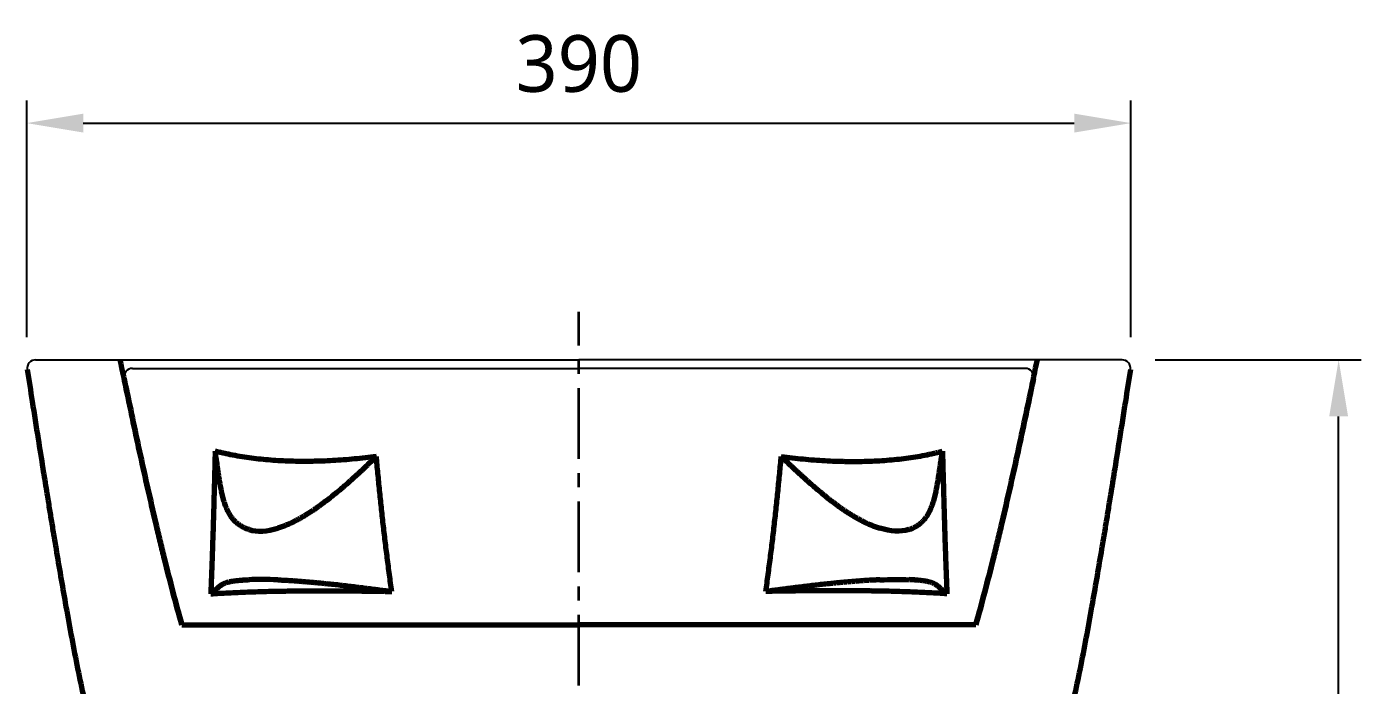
# Model space of a CAD drawing. Extents: x 56 to 5692, y -2843 to -743.
# Drawn here: x 3739.2 to 4210.5, y -2174.6 to -1942.1 of the extents above; entities that cross this region are included whole.
import ezdxf

# ---------------------------------------------------------------- set-up
doc = ezdxf.new("R2010")
doc.units = 0
doc.header["$LTSCALE"] = 20
doc.header["$MEASUREMENT"] = 0
doc.linetypes.add('CENTER', pattern=[2, 1.25, -0.25, 0.25, -0.25])
doc.layers.get('0').update_dxf_attribs({"linetype": 'CONTINUOUS'})
doc.layers.get('DEFPOINTS').update_dxf_attribs({"linetype": 'CONTINUOUS'})
doc.layers.add('1', color=1, linetype='CONTINUOUS')
doc.layers.add('3', color=3, linetype='CONTINUOUS')
doc.styles.get("Standard").update_dxf_attribs({"font": 'NanumGothic.ttf'})
doc.dimstyles.get("Standard").update_dxf_attribs({"dimtxt": 0.18, "dimasz": 0.18, "dimexe": 0.18, "dimexo": 0.0625, "dimgap": 0.09, "dimtad": 0, "dimtih": 1, "dimtoh": 1, "dimdec": 4, "dimzin": 0, "dimdsep": 46, "dimtxsty": 'Standard', "dimcen": 0.09, "dimadec": 0, "dimazin": 0, "dimtfac": 1, "dimtdec": 4, "dimtofl": 0, "dimtmove": 0, "dimatfit": 3, "dimfxl": 0, "dimtolj": 1, "dimtzin": 0, "dimarcsym": 0})

# ---------------------------------------------------------------- blocks, each defined once
blk = doc.blocks.new('*D22')
at = {"layer": '3', "color": 3, "lineweight": -2}
for p, q in [((3739.18, -2051.7), (3739.18, -1968.14)), ((4129.13, -2051.7), (4129.13, -1968.14)), ((3759.18, -1976.14), (4109.13, -1976.14))]:
    blk.add_line(p, q, dxfattribs=at)
at = {"layer": '3', "color": 3}
for points in [[(3759.18, -1972.81), (3759.18, -1979.47), (3739.18, -1976.14)], [(4109.13, -1972.81), (4109.13, -1979.47), (4129.13, -1976.14)]]:
    blk.add_solid(points, dxfattribs=at)
at = {"layer": 'DEFPOINTS', "color": 0}
for p in [(4129.13, -1976.14), (3739.18, -2059.7), (4129.13, -2059.7)]:
    blk.add_point(p, dxfattribs=at)
at = {"layer": '3', "color": 2, "insert": (3934.15, -1955.24), "char_height": 20, "attachment_point": 5}
blk.add_mtext('\\A1;390', dxfattribs=at)
blk = doc.blocks.new('*D24')
at = {"color": 3, "lineweight": -2}
for p, q in [((4137.63, -2059.7), (4210.48, -2059.7)), ((4202.48, -2379.69), (4202.48, -2079.7)), ((3942.15, -2399.69), (4210.48, -2399.69))]:
    blk.add_line(p, q, dxfattribs=at)
at = {"color": 3}
for points in [[(4199.14, -2079.7), (4205.81, -2079.7), (4202.48, -2059.7)], [(4199.14, -2379.69), (4205.81, -2379.69), (4202.48, -2399.69)]]:
    blk.add_solid(points, dxfattribs=at)
at = {"layer": 'DEFPOINTS', "color": 0}
for p in [(4129.63, -2059.7), (4202.48, -2059.7), (3934.15, -2399.69)]:
    blk.add_point(p, dxfattribs=at)
at = {"color": 2, "insert": (4181.58, -2229.69), "char_height": 20, "attachment_point": 5, "rotation": 90}
blk.add_mtext('\\A1;340', dxfattribs=at)

msp = doc.modelspace()

# ---------------------------------------------------------------- linework, layer by layer
at = {"layer": '1', "color": 2, "linetype": 'CENTER', "lineweight": 35}
msp.add_line((3934.15, -2414.69), (3934.15, -2042.7), dxfattribs=at)
at = {"layer": '3', "color": 7}
for p, q in [((3742.34, -2059.7), (3934.15, -2059.7)), ((3776.53, -2062.7), (3934.15, -2062.7)), ((4125.97, -2059.7), (3934.15, -2059.7)), ((4091.78, -2062.7), (3934.15, -2062.7))]:
    msp.add_line(p, q, dxfattribs=at)
for centre, start, end in [((3742.34, -2062.7), 90, 188.9034), ((3776.53, -2065.7), 90, 191.719), ((4091.78, -2065.7), 348.281, 90), ((4125.97, -2062.7), 351.0966, 90)]:
    msp.add_arc(centre, 3, start, end, dxfattribs=at)
at = {"layer": '3', "color": 7, "linetype": 'Continuous', "lineweight": 70}
for centre, major_axis, ratio, start_param, end_param in [((3828.01, -2109.26), (14.44, 7.16), 0.566929, 3.683623, 4.425804), ((3828.01, -2138.68), (-15, 0.63), 0.087412, 4.728709, 5.47089)]:
    msp.add_ellipse(centre, major_axis=major_axis, ratio=ratio, start_param=start_param, end_param=end_param, dxfattribs=at)
at = {"layer": '3', "color": 7, "linetype": 'Continuous', "lineweight": 70, "extrusion": (0, 0, -1)}
for centre, major_axis, ratio, start_param, end_param in [((4040.3, -2109.26), (-14.44, 7.16), 0.566929, 3.683623, 4.425804), ((4040.3, -2138.68), (15, 0.63), 0.087412, 4.728709, 5.47089)]:
    msp.add_ellipse(centre, major_axis=major_axis, ratio=ratio, start_param=start_param, end_param=end_param, dxfattribs=at)
at = {"layer": '3', "color": 7, "linetype": 'Continuous', "lineweight": 70}
for points, knots in [([(3739.38, -2063.16), (3739.96, -2066.91), (3741.24, -2075.05), (3743.08, -2086.68), (3744.75, -2097.22), (3746.04, -2105.19), (3747.01, -2111.21), (3747.84, -2116.26), (3748.67, -2121.28), (3750.29, -2131.03), (3752.95, -2146.52), (3756.83, -2167.69), (3761.35, -2188.19), (3766.64, -2211.15), (3772.95, -2234.71), (3779.91, -2255.87), (3784.76, -2269.18), (3786.96, -2274.51)], [0.0207556, 0.0207556, 0.0207556, 0.0207556, 0.0730938, 0.1344308, 0.1838264, 0.2211433, 0.2464395, 0.2682151, 0.291388, 0.3159666, 0.4024404, 0.5030606, 0.6037153, 0.7079978, 0.8150079, 0.9247356, 1, 1, 1, 1]), ([(3793.97, -2153.21), (3792.88, -2149.36), (3791.83, -2145.5), (3789.79, -2137.76), (3788.8, -2133.88), (3787.35, -2128.06), (3786.87, -2126.11), (3785.93, -2122.23), (3785.47, -2120.28), (3784.08, -2114.44), (3783.18, -2110.54), (3781.41, -2102.74), (3780.54, -2098.84), (3778.82, -2091.02), (3777.98, -2087.11), (3776.31, -2079.28), (3775.48, -2075.37), (3773.84, -2067.53), (3773.03, -2063.62), (3772.22, -2059.7)], [0, 0, 0, 0, 0.125, 0.125, 0.25, 0.25, 0.3125, 0.3125, 0.375, 0.375, 0.5, 0.5, 0.625, 0.625, 0.75, 0.75, 0.875, 0.875, 1, 1, 1, 1]), ([(4074.33, -2153.21), (4075.43, -2149.36), (4076.48, -2145.5), (4078.52, -2137.76), (4079.51, -2133.88), (4080.96, -2128.06), (4081.43, -2126.11), (4082.38, -2122.23), (4082.84, -2120.28), (4084.22, -2114.44), (4085.13, -2110.54), (4086.9, -2102.74), (4087.77, -2098.84), (4089.48, -2091.02), (4090.33, -2087.11), (4092, -2079.28), (4092.83, -2075.37), (4094.47, -2067.53), (4095.28, -2063.62), (4096.08, -2059.7)], [0, 0, 0, 0, 0.125, 0.125, 0.25, 0.25, 0.3125, 0.3125, 0.375, 0.375, 0.5, 0.5, 0.625, 0.625, 0.75, 0.75, 0.875, 0.875, 1, 1, 1, 1]), ([(4128.93, -2063.16), (4128.34, -2066.91), (4127.07, -2075.05), (4125.23, -2086.68), (4123.55, -2097.22), (4122.27, -2105.19), (4121.3, -2111.21), (4120.47, -2116.26), (4119.64, -2121.28), (4118.01, -2131.03), (4115.36, -2146.52), (4111.48, -2167.69), (4106.96, -2188.19), (4101.67, -2211.15), (4095.36, -2234.71), (4088.4, -2255.87), (4083.55, -2269.18), (4081.35, -2274.51)], [0.0207556, 0.0207556, 0.0207556, 0.0207556, 0.0730938, 0.1344308, 0.1838264, 0.2211433, 0.2464395, 0.2682151, 0.291388, 0.3159666, 0.4024404, 0.5030606, 0.6037153, 0.7079978, 0.8150079, 0.9247356, 1, 1, 1, 1]), ([(3773.59, -2066.3), (3773.94, -2068.02), (3774.3, -2069.74), (3775.48, -2075.37), (3776.31, -2079.28), (3777.98, -2087.11), (3778.82, -2091.02), (3780.54, -2098.84), (3781.41, -2102.74), (3783.18, -2110.54), (3784.08, -2114.44), (3785.47, -2120.28), (3785.93, -2122.23), (3786.87, -2126.11), (3787.35, -2128.06), (3788.8, -2133.88), (3789.79, -2137.76), (3791.83, -2145.5), (3792.88, -2149.36), (3793.97, -2153.21)], [0.0702674, 0.0702674, 0.0702674, 0.0702674, 0.125, 0.125, 0.25, 0.25, 0.375, 0.375, 0.5, 0.5, 0.625, 0.625, 0.6875, 0.6875, 0.75, 0.75, 0.875, 0.875, 1, 1, 1, 1]), ([(4094.72, -2066.3), (4094.36, -2068.02), (4094.01, -2069.74), (4092.83, -2075.37), (4092, -2079.28), (4090.33, -2087.11), (4089.48, -2091.02), (4087.77, -2098.84), (4086.9, -2102.74), (4085.13, -2110.54), (4084.22, -2114.44), (4082.84, -2120.28), (4082.38, -2122.23), (4081.43, -2126.11), (4080.96, -2128.06), (4079.51, -2133.88), (4078.52, -2137.76), (4076.48, -2145.5), (4075.43, -2149.36), (4074.33, -2153.21)], [0.0702674, 0.0702674, 0.0702674, 0.0702674, 0.125, 0.125, 0.25, 0.25, 0.375, 0.375, 0.5, 0.5, 0.625, 0.625, 0.6875, 0.6875, 0.75, 0.75, 0.875, 0.875, 1, 1, 1, 1]), ([(3805.73, -2091.95), (3805.68, -2094.09), (3805.62, -2096.23), (3805.52, -2100.5), (3805.46, -2102.63), (3805.38, -2105.82), (3805.34, -2107.41), (3805.29, -2109), (3805.26, -2110.06), (3805.25, -2110.59), (3805.17, -2113.23), (3805.11, -2115.34), (3804.98, -2119.55), (3804.92, -2121.65), (3804.78, -2125.82), (3804.71, -2127.91), (3804.5, -2134.12), (3804.34, -2138.23), (3804.18, -2142.3)], [0, 0, 0, 0, 0.125, 0.125, 0.25, 0.25, 0.3125, 0.34375, 0.34375, 0.375, 0.375, 0.5, 0.5, 0.625, 0.625, 0.75, 0.75, 1, 1, 1, 1]), ([(3862.65, -2093.82), (3860.06, -2094.15), (3857.49, -2094.44), (3852.37, -2094.93), (3849.83, -2095.12), (3846.03, -2095.34), (3844.77, -2095.4), (3842.88, -2095.47), (3842.25, -2095.49), (3841.31, -2095.51), (3841, -2095.52), (3840.38, -2095.53), (3837.57, -2095.58), (3834.81, -2095.57), (3830.01, -2095.42), (3827.65, -2095.3), (3823.02, -2094.93), (3820.75, -2094.7), (3816.3, -2094.11), (3814.12, -2093.76), (3810.92, -2093.14), (3809.86, -2092.92), (3808.69, -2092.66), (3808.56, -2092.63), (3808.3, -2092.57), (3808.17, -2092.54), (3807.78, -2092.45), (3807, -2092.27), (3806.23, -2092.08), (3805.73, -2091.95)], [0, 0, 0, 0, 0.125, 0.125, 0.25, 0.25, 0.3125, 0.3125, 0.34375, 0.34375, 0.359375, 0.359375, 0.375, 0.5, 0.5, 0.625, 0.625, 0.75, 0.75, 0.875, 0.875, 0.9375, 0.9375, 0.945313, 0.945313, 0.953125, 0.953125, 0.96875, 1, 1, 1, 1]), ([(3817.73, -2119.62), (3817.31, -2119.49), (3816.9, -2119.35), (3816.31, -2119.11), (3816.03, -2118.98), (3815.75, -2118.84), (3815.61, -2118.78), (3815.57, -2118.75), (3815.48, -2118.71), (3815.43, -2118.68), (3815.03, -2118.47), (3814.7, -2118.27), (3814.08, -2117.85), (3813.79, -2117.63), (3813.24, -2117.17), (3812.98, -2116.93), (3812.49, -2116.45), (3812.26, -2116.19), (3811.83, -2115.68), (3811.63, -2115.42), (3811.25, -2114.88), (3811.07, -2114.6), (3810.86, -2114.25), (3810.82, -2114.18), (3810.73, -2114.04), (3810.69, -2113.97), (3810.57, -2113.76), (3810.49, -2113.62), (3810.27, -2113.19), (3810.13, -2112.9), (3809.86, -2112.31), (3809.73, -2112.02), (3809.49, -2111.43), (3809.38, -2111.13), (3809.17, -2110.53), (3809.07, -2110.23), (3808.88, -2109.62), (3808.78, -2109.31), (3808.52, -2108.39), (3808.37, -2107.78), (3808.08, -2106.53), (3807.95, -2105.91), (3807.7, -2104.65), (3807.58, -2104.02), (3807.37, -2102.76), (3807.26, -2102.13), (3807.06, -2100.86), (3806.97, -2100.22), (3806.78, -2098.95), (3806.69, -2098.31), (3806.5, -2097.04), (3806.41, -2096.4), (3806.22, -2095.13), (3806.1, -2094.33), (3805.98, -2093.54), (3805.93, -2093.22), (3805.9, -2093.06), (3805.83, -2092.59), (3805.78, -2092.27), (3805.73, -2091.95)], [0, 0, 0, 0, 0.03125, 0.03125, 0.046875, 0.054688, 0.054688, 0.058594, 0.058594, 0.0625, 0.0625, 0.09375, 0.09375, 0.125, 0.125, 0.15625, 0.15625, 0.1875, 0.1875, 0.21875, 0.21875, 0.25, 0.25, 0.257813, 0.257813, 0.265625, 0.265625, 0.28125, 0.28125, 0.3125, 0.3125, 0.34375, 0.34375, 0.375, 0.375, 0.40625, 0.40625, 0.4375, 0.4375, 0.5, 0.5, 0.5625, 0.5625, 0.625, 0.625, 0.6875, 0.6875, 0.75, 0.75, 0.8125, 0.8125, 0.875, 0.875, 0.9375, 0.953125, 0.953125, 0.96875, 0.96875, 1, 1, 1, 1]), ([(4005.66, -2093.82), (4008.25, -2094.15), (4010.82, -2094.44), (4015.94, -2094.93), (4018.48, -2095.12), (4022.28, -2095.34), (4023.54, -2095.4), (4025.43, -2095.47), (4026.05, -2095.49), (4026.99, -2095.51), (4027.31, -2095.52), (4027.93, -2095.53), (4030.74, -2095.58), (4033.49, -2095.57), (4038.3, -2095.42), (4040.66, -2095.3), (4045.29, -2094.93), (4047.56, -2094.7), (4052.01, -2094.11), (4054.19, -2093.76), (4057.39, -2093.14), (4058.45, -2092.92), (4059.62, -2092.66), (4059.75, -2092.63), (4060.01, -2092.57), (4060.14, -2092.54), (4060.53, -2092.45), (4061.31, -2092.27), (4062.07, -2092.08), (4062.58, -2091.95)], [0, 0, 0, 0, 0.125, 0.125, 0.25, 0.25, 0.3125, 0.3125, 0.34375, 0.34375, 0.359375, 0.359375, 0.375, 0.5, 0.5, 0.625, 0.625, 0.75, 0.75, 0.875, 0.875, 0.9375, 0.9375, 0.945313, 0.945313, 0.953125, 0.953125, 0.96875, 1, 1, 1, 1]), ([(4050.58, -2119.62), (4051, -2119.49), (4051.41, -2119.35), (4051.99, -2119.11), (4052.28, -2118.98), (4052.56, -2118.84), (4052.69, -2118.78), (4052.74, -2118.75), (4052.83, -2118.71), (4052.88, -2118.68), (4053.27, -2118.47), (4053.61, -2118.27), (4054.23, -2117.85), (4054.52, -2117.63), (4055.07, -2117.17), (4055.33, -2116.93), (4055.81, -2116.45), (4056.04, -2116.19), (4056.47, -2115.68), (4056.68, -2115.42), (4057.06, -2114.88), (4057.24, -2114.6), (4057.45, -2114.25), (4057.49, -2114.18), (4057.58, -2114.04), (4057.62, -2113.97), (4057.74, -2113.76), (4057.81, -2113.62), (4058.04, -2113.19), (4058.18, -2112.9), (4058.45, -2112.31), (4058.58, -2112.02), (4058.81, -2111.43), (4058.93, -2111.13), (4059.14, -2110.53), (4059.24, -2110.23), (4059.43, -2109.62), (4059.52, -2109.31), (4059.78, -2108.39), (4059.94, -2107.78), (4060.23, -2106.53), (4060.36, -2105.91), (4060.61, -2104.65), (4060.72, -2104.02), (4060.94, -2102.76), (4061.05, -2102.13), (4061.24, -2100.86), (4061.34, -2100.22), (4061.53, -2098.95), (4061.62, -2098.31), (4061.81, -2097.04), (4061.9, -2096.4), (4062.09, -2095.13), (4062.21, -2094.33), (4062.33, -2093.54), (4062.38, -2093.22), (4062.41, -2093.06), (4062.48, -2092.59), (4062.53, -2092.27), (4062.58, -2091.95)], [0, 0, 0, 0, 0.03125, 0.03125, 0.046875, 0.054688, 0.054688, 0.058594, 0.058594, 0.0625, 0.0625, 0.09375, 0.09375, 0.125, 0.125, 0.15625, 0.15625, 0.1875, 0.1875, 0.21875, 0.21875, 0.25, 0.25, 0.257813, 0.257813, 0.265625, 0.265625, 0.28125, 0.28125, 0.3125, 0.3125, 0.34375, 0.34375, 0.375, 0.375, 0.40625, 0.40625, 0.4375, 0.4375, 0.5, 0.5, 0.5625, 0.5625, 0.625, 0.625, 0.6875, 0.6875, 0.75, 0.75, 0.8125, 0.8125, 0.875, 0.875, 0.9375, 0.953125, 0.953125, 0.96875, 0.96875, 1, 1, 1, 1]), ([(4062.58, -2091.95), (4062.63, -2094.09), (4062.68, -2096.23), (4062.79, -2100.5), (4062.85, -2102.63), (4062.93, -2105.82), (4062.97, -2107.41), (4063.02, -2109), (4063.05, -2110.06), (4063.06, -2110.59), (4063.14, -2113.23), (4063.2, -2115.34), (4063.32, -2119.55), (4063.39, -2121.65), (4063.53, -2125.82), (4063.6, -2127.91), (4063.81, -2134.12), (4063.97, -2138.23), (4064.13, -2142.3)], [0, 0, 0, 0, 0.125, 0.125, 0.25, 0.25, 0.3125, 0.34375, 0.34375, 0.375, 0.375, 0.5, 0.5, 0.625, 0.625, 0.75, 0.75, 1, 1, 1, 1]), ([(3862.65, -2093.82), (3862.05, -2094.4), (3861.45, -2094.98), (3860.24, -2096.13), (3859.63, -2096.71), (3858.41, -2097.87), (3857.8, -2098.44), (3856.56, -2099.59), (3855.93, -2100.17), (3854.99, -2101.03), (3854.67, -2101.31), (3854.04, -2101.89), (3853.72, -2102.17), (3852.75, -2103.03), (3852.11, -2103.59), (3850.8, -2104.73), (3850.14, -2105.29), (3848.8, -2106.41), (3848.12, -2106.97), (3846.75, -2108.08), (3846.05, -2108.63), (3844.64, -2109.72), (3843.92, -2110.27), (3842.81, -2111.08), (3842.44, -2111.34), (3841.69, -2111.88), (3841.31, -2112.14), (3840.55, -2112.67), (3840.16, -2112.93), (3839.57, -2113.32), (3839.37, -2113.45), (3838.97, -2113.71), (3838.77, -2113.84), (3838.17, -2114.22), (3837.76, -2114.47), (3836.94, -2114.97), (3836.52, -2115.22), (3835.67, -2115.7), (3835.25, -2115.93), (3834.38, -2116.4), (3833.94, -2116.63), (3833.26, -2116.96), (3833.04, -2117.07), (3832.69, -2117.24), (3832.58, -2117.29), (3832.35, -2117.4), (3832.23, -2117.45), (3831.66, -2117.71), (3831.19, -2117.91), (3830.25, -2118.3), (3829.77, -2118.48), (3828.8, -2118.83), (3828.31, -2118.99), (3827.82, -2119.14)], [0, 0, 0, 0, 0.0625, 0.0625, 0.125, 0.125, 0.1875, 0.1875, 0.25, 0.25, 0.28125, 0.28125, 0.3125, 0.3125, 0.375, 0.375, 0.4375, 0.4375, 0.5, 0.5, 0.5625, 0.5625, 0.625, 0.625, 0.65625, 0.65625, 0.6875, 0.6875, 0.71875, 0.71875, 0.734375, 0.734375, 0.75, 0.75, 0.78125, 0.78125, 0.8125, 0.8125, 0.84375, 0.84375, 0.875, 0.875, 0.890625, 0.890625, 0.898438, 0.898438, 0.90625, 0.90625, 0.9375, 0.9375, 0.96875, 0.96875, 1, 1, 1, 1]), ([(3868.1, -2141.45), (3867.96, -2140.47), (3867.83, -2139.48), (3867.55, -2137.51), (3867.42, -2136.52), (3867.02, -2133.55), (3866.77, -2131.58), (3866.27, -2127.62), (3866.02, -2125.64), (3865.54, -2121.67), (3865.31, -2119.69), (3864.97, -2116.71), (3864.86, -2115.72), (3864.64, -2113.73), (3864.53, -2112.74), (3864.21, -2109.76), (3864.01, -2107.77), (3863.7, -2104.78), (3863.6, -2103.78), (3863.41, -2101.79), (3863.31, -2100.79), (3863.02, -2097.8), (3862.83, -2095.81), (3862.65, -2093.82)], [0, 0, 0, 0, 0.0625, 0.0625, 0.125, 0.125, 0.25, 0.25, 0.375, 0.375, 0.5, 0.5, 0.5625, 0.5625, 0.625, 0.625, 0.75, 0.75, 0.8125, 0.8125, 0.875, 0.875, 1, 1, 1, 1]), ([(4000.21, -2141.45), (4000.35, -2140.47), (4000.48, -2139.48), (4000.75, -2137.51), (4000.89, -2136.52), (4001.28, -2133.55), (4001.54, -2131.58), (4002.04, -2127.62), (4002.29, -2125.64), (4002.76, -2121.67), (4003, -2119.69), (4003.34, -2116.71), (4003.45, -2115.72), (4003.67, -2113.73), (4003.77, -2112.74), (4004.09, -2109.76), (4004.3, -2107.77), (4004.6, -2104.78), (4004.7, -2103.78), (4004.9, -2101.79), (4005, -2100.79), (4005.29, -2097.8), (4005.47, -2095.81), (4005.66, -2093.82)], [0, 0, 0, 0, 0.0625, 0.0625, 0.125, 0.125, 0.25, 0.25, 0.375, 0.375, 0.5, 0.5, 0.5625, 0.5625, 0.625, 0.625, 0.75, 0.75, 0.8125, 0.8125, 0.875, 0.875, 1, 1, 1, 1]), ([(4005.66, -2093.82), (4006.26, -2094.4), (4006.86, -2094.98), (4008.07, -2096.13), (4008.67, -2096.71), (4009.9, -2097.87), (4010.51, -2098.44), (4011.75, -2099.59), (4012.38, -2100.17), (4013.32, -2101.03), (4013.64, -2101.31), (4014.27, -2101.89), (4014.59, -2102.17), (4015.55, -2103.03), (4016.2, -2103.59), (4017.51, -2104.73), (4018.17, -2105.29), (4019.51, -2106.41), (4020.18, -2106.97), (4021.56, -2108.08), (4022.25, -2108.63), (4023.67, -2109.72), (4024.39, -2110.27), (4025.49, -2111.08), (4025.86, -2111.34), (4026.61, -2111.88), (4026.99, -2112.14), (4027.76, -2112.67), (4028.15, -2112.93), (4028.74, -2113.32), (4028.94, -2113.45), (4029.34, -2113.71), (4029.54, -2113.84), (4030.14, -2114.22), (4030.55, -2114.47), (4031.37, -2114.97), (4031.79, -2115.22), (4032.63, -2115.7), (4033.06, -2115.93), (4033.93, -2116.4), (4034.37, -2116.63), (4035.05, -2116.96), (4035.27, -2117.07), (4035.61, -2117.24), (4035.73, -2117.29), (4035.96, -2117.4), (4036.07, -2117.45), (4036.65, -2117.71), (4037.12, -2117.91), (4038.06, -2118.3), (4038.54, -2118.48), (4039.51, -2118.83), (4039.99, -2118.99), (4040.49, -2119.14)], [0, 0, 0, 0, 0.0625, 0.0625, 0.125, 0.125, 0.1875, 0.1875, 0.25, 0.25, 0.28125, 0.28125, 0.3125, 0.3125, 0.375, 0.375, 0.4375, 0.4375, 0.5, 0.5, 0.5625, 0.5625, 0.625, 0.625, 0.65625, 0.65625, 0.6875, 0.6875, 0.71875, 0.71875, 0.734375, 0.734375, 0.75, 0.75, 0.78125, 0.78125, 0.8125, 0.8125, 0.84375, 0.84375, 0.875, 0.875, 0.890625, 0.890625, 0.898438, 0.898438, 0.90625, 0.90625, 0.9375, 0.9375, 0.96875, 0.96875, 1, 1, 1, 1]), ([(3804.18, -2142.3), (3804.72, -2141.85), (3805.29, -2141.36), (3805.87, -2140.87), (3805.94, -2140.81), (3805.97, -2140.79), (3806.07, -2140.7), (3806.14, -2140.64), (3806.33, -2140.47), (3806.45, -2140.35), (3806.7, -2140.12), (3806.83, -2140.01), (3807.09, -2139.78), (3807.22, -2139.66), (3807.43, -2139.49), (3807.51, -2139.44), (3807.66, -2139.32), (3807.74, -2139.27), (3807.91, -2139.15), (3807.99, -2139.1), (3808.18, -2138.98), (3808.27, -2138.93), (3808.48, -2138.82), (3808.59, -2138.76), (3808.82, -2138.65), (3808.94, -2138.6), (3809.21, -2138.49), (3809.35, -2138.44), (3809.65, -2138.33), (3809.81, -2138.28), (3810.16, -2138.18), (3810.35, -2138.13), (3810.65, -2138.06), (3810.76, -2138.03), (3810.92, -2137.99), (3811.01, -2137.98), (3811.09, -2137.96), (3811.15, -2137.95), (3811.18, -2137.94), (3811.44, -2137.89), (3811.7, -2137.84), (3812.24, -2137.75), (3812.82, -2137.67), (3813.82, -2137.55), (3814.58, -2137.48), (3815.09, -2137.44), (3815.2, -2137.43), (3815.36, -2137.42), (3815.41, -2137.42), (3815.52, -2137.41), (3815.79, -2137.39), (3816.07, -2137.37), (3816.75, -2137.33), (3817.23, -2137.31), (3817.73, -2137.29)], [0, 0, 0, 0, 0.25, 0.265625, 0.265625, 0.28125, 0.28125, 0.3125, 0.3125, 0.375, 0.375, 0.4375, 0.4375, 0.5, 0.5, 0.53125, 0.53125, 0.5625, 0.5625, 0.59375, 0.59375, 0.625, 0.625, 0.65625, 0.65625, 0.6875, 0.6875, 0.71875, 0.71875, 0.75, 0.75, 0.78125, 0.78125, 0.796875, 0.796875, 0.804687, 0.808594, 0.808594, 0.8125, 0.8125, 0.84375, 0.84375, 0.875, 0.90625, 0.9375, 0.9375, 0.945312, 0.945312, 0.949219, 0.949219, 0.953125, 0.96875, 0.96875, 1, 1, 1, 1]), ([(3827.82, -2137.35), (3828.08, -2137.37), (3828.47, -2137.38), (3828.86, -2137.4), (3829.06, -2137.41), (3829.13, -2137.41), (3829.26, -2137.42), (3829.32, -2137.42), (3829.91, -2137.45), (3830.43, -2137.48), (3831.46, -2137.53), (3831.97, -2137.57), (3832.99, -2137.63), (3833.49, -2137.66), (3834.49, -2137.73), (3834.98, -2137.76), (3835.97, -2137.84), (3836.45, -2137.87), (3837.41, -2137.95), (3837.88, -2137.99), (3838.82, -2138.07), (3839.28, -2138.11), (3840.2, -2138.19), (3840.65, -2138.23), (3841.55, -2138.31), (3842, -2138.36), (3842.88, -2138.44), (3843.32, -2138.48), (3843.97, -2138.55), (3844.29, -2138.58), (3844.62, -2138.61), (3844.83, -2138.64), (3844.94, -2138.65), (3845.9, -2138.75), (3846.74, -2138.83), (3848.4, -2139.01), (3849.21, -2139.1), (3850.82, -2139.29), (3851.62, -2139.38), (3853.19, -2139.56), (3853.97, -2139.66), (3855.51, -2139.84), (3856.28, -2139.94), (3857.41, -2140.08), (3857.79, -2140.12), (3858.54, -2140.22), (3858.92, -2140.27), (3860.04, -2140.41), (3860.78, -2140.5), (3861.89, -2140.64), (3862.44, -2140.72), (3862.99, -2140.79), (3863.35, -2140.83), (3863.54, -2140.86), (3865.18, -2141.07), (3866.64, -2141.26), (3868.1, -2141.45)], [0, 0, 0, 0, 0.015625, 0.023438, 0.023438, 0.027344, 0.027344, 0.03125, 0.03125, 0.0625, 0.0625, 0.09375, 0.09375, 0.125, 0.125, 0.15625, 0.15625, 0.1875, 0.1875, 0.21875, 0.21875, 0.25, 0.25, 0.28125, 0.28125, 0.3125, 0.3125, 0.34375, 0.34375, 0.359375, 0.367188, 0.367188, 0.375, 0.375, 0.4375, 0.4375, 0.5, 0.5, 0.5625, 0.5625, 0.625, 0.625, 0.6875, 0.6875, 0.71875, 0.71875, 0.75, 0.75, 0.8125, 0.8125, 0.84375, 0.859375, 0.859375, 0.875, 0.875, 1, 1, 1, 1]), ([(4040.49, -2137.35), (4040.23, -2137.37), (4039.84, -2137.38), (4039.44, -2137.4), (4039.25, -2137.41), (4039.18, -2137.41), (4039.05, -2137.42), (4038.98, -2137.42), (4038.39, -2137.45), (4037.87, -2137.48), (4036.84, -2137.53), (4036.33, -2137.57), (4035.32, -2137.63), (4034.82, -2137.66), (4033.82, -2137.73), (4033.33, -2137.76), (4032.34, -2137.84), (4031.86, -2137.87), (4030.9, -2137.95), (4030.42, -2137.99), (4029.49, -2138.07), (4029.03, -2138.11), (4028.11, -2138.19), (4027.66, -2138.23), (4026.76, -2138.31), (4026.31, -2138.36), (4025.43, -2138.44), (4024.99, -2138.48), (4024.34, -2138.55), (4024.01, -2138.58), (4023.69, -2138.61), (4023.48, -2138.64), (4023.37, -2138.65), (4022.41, -2138.75), (4021.56, -2138.83), (4019.91, -2139.01), (4019.09, -2139.1), (4017.48, -2139.29), (4016.69, -2139.38), (4015.12, -2139.56), (4014.34, -2139.66), (4012.8, -2139.84), (4012.03, -2139.94), (4010.89, -2140.08), (4010.52, -2140.12), (4009.76, -2140.22), (4009.39, -2140.27), (4008.27, -2140.41), (4007.53, -2140.5), (4006.42, -2140.64), (4005.87, -2140.72), (4005.32, -2140.79), (4004.96, -2140.83), (4004.77, -2140.86), (4003.13, -2141.07), (4001.67, -2141.26), (4000.21, -2141.45)], [0, 0, 0, 0, 0.015625, 0.023438, 0.023438, 0.027344, 0.027344, 0.03125, 0.03125, 0.0625, 0.0625, 0.09375, 0.09375, 0.125, 0.125, 0.15625, 0.15625, 0.1875, 0.1875, 0.21875, 0.21875, 0.25, 0.25, 0.28125, 0.28125, 0.3125, 0.3125, 0.34375, 0.34375, 0.359375, 0.367188, 0.367188, 0.375, 0.375, 0.4375, 0.4375, 0.5, 0.5, 0.5625, 0.5625, 0.625, 0.625, 0.6875, 0.6875, 0.71875, 0.71875, 0.75, 0.75, 0.8125, 0.8125, 0.84375, 0.859375, 0.859375, 0.875, 0.875, 1, 1, 1, 1]), ([(4064.13, -2142.3), (4063.59, -2141.85), (4063.01, -2141.36), (4062.44, -2140.87), (4062.37, -2140.81), (4062.34, -2140.79), (4062.24, -2140.7), (4062.17, -2140.64), (4061.98, -2140.47), (4061.85, -2140.35), (4061.6, -2140.12), (4061.48, -2140.01), (4061.22, -2139.78), (4061.09, -2139.66), (4060.87, -2139.49), (4060.8, -2139.44), (4060.65, -2139.32), (4060.57, -2139.27), (4060.4, -2139.15), (4060.31, -2139.1), (4060.13, -2138.98), (4060.03, -2138.93), (4059.83, -2138.82), (4059.72, -2138.76), (4059.49, -2138.65), (4059.36, -2138.6), (4059.1, -2138.49), (4058.96, -2138.44), (4058.66, -2138.33), (4058.49, -2138.28), (4058.15, -2138.18), (4057.96, -2138.13), (4057.65, -2138.06), (4057.55, -2138.03), (4057.39, -2137.99), (4057.3, -2137.98), (4057.22, -2137.96), (4057.16, -2137.95), (4057.13, -2137.94), (4056.86, -2137.89), (4056.61, -2137.84), (4056.07, -2137.75), (4055.49, -2137.67), (4054.49, -2137.55), (4053.73, -2137.48), (4053.21, -2137.44), (4053.11, -2137.43), (4052.95, -2137.42), (4052.9, -2137.42), (4052.79, -2137.41), (4052.52, -2137.39), (4052.24, -2137.37), (4051.56, -2137.33), (4051.08, -2137.31), (4050.58, -2137.29)], [0, 0, 0, 0, 0.25, 0.265625, 0.265625, 0.28125, 0.28125, 0.3125, 0.3125, 0.375, 0.375, 0.4375, 0.4375, 0.5, 0.5, 0.53125, 0.53125, 0.5625, 0.5625, 0.59375, 0.59375, 0.625, 0.625, 0.65625, 0.65625, 0.6875, 0.6875, 0.71875, 0.71875, 0.75, 0.75, 0.78125, 0.78125, 0.796875, 0.796875, 0.804687, 0.808594, 0.808594, 0.8125, 0.8125, 0.84375, 0.84375, 0.875, 0.90625, 0.9375, 0.9375, 0.945312, 0.945312, 0.949219, 0.949219, 0.953125, 0.96875, 0.96875, 1, 1, 1, 1]), ([(3804.18, -2142.3), (3806.17, -2142.17), (3808.25, -2142.04), (3811.53, -2141.87), (3812.64, -2141.82), (3814.92, -2141.72), (3816.08, -2141.67), (3818.46, -2141.58), (3819.67, -2141.54), (3822.15, -2141.47), (3823.41, -2141.44), (3825.98, -2141.38), (3827.29, -2141.35), (3828.96, -2141.32), (3829.47, -2141.31), (3829.97, -2141.31), (3830.31, -2141.3), (3830.48, -2141.3), (3831.33, -2141.29), (3832.02, -2141.28), (3834.08, -2141.25), (3835.46, -2141.24), (3838.27, -2141.22), (3839.68, -2141.21), (3842.54, -2141.21), (3843.98, -2141.21), (3846.89, -2141.21), (3848.36, -2141.22), (3851.31, -2141.23), (3852.8, -2141.25), (3855.81, -2141.27), (3857.32, -2141.29), (3860.37, -2141.33), (3861.9, -2141.35), (3863.83, -2141.38), (3864.22, -2141.39), (3864.8, -2141.4), (3864.99, -2141.4), (3865.38, -2141.41), (3866.35, -2141.42), (3867.32, -2141.44), (3868.1, -2141.45)], [0, 0, 0, 0, 0.125, 0.125, 0.1875, 0.1875, 0.25, 0.25, 0.3125, 0.3125, 0.375, 0.375, 0.4375, 0.4375, 0.453125, 0.460938, 0.460938, 0.46875, 0.46875, 0.5, 0.5, 0.5625, 0.5625, 0.625, 0.625, 0.6875, 0.6875, 0.75, 0.75, 0.8125, 0.8125, 0.875, 0.875, 0.9375, 0.9375, 0.953125, 0.953125, 0.960937, 0.960937, 0.96875, 1, 1, 1, 1]), ([(4064.13, -2142.3), (4062.14, -2142.17), (4060.05, -2142.04), (4056.78, -2141.87), (4055.67, -2141.82), (4053.39, -2141.72), (4052.23, -2141.67), (4049.85, -2141.58), (4048.64, -2141.54), (4046.16, -2141.47), (4044.9, -2141.44), (4042.33, -2141.38), (4041.01, -2141.35), (4039.34, -2141.32), (4038.84, -2141.31), (4038.33, -2141.31), (4037.99, -2141.3), (4037.82, -2141.3), (4036.97, -2141.29), (4036.29, -2141.28), (4034.23, -2141.25), (4032.84, -2141.24), (4030.04, -2141.22), (4028.62, -2141.21), (4025.77, -2141.21), (4024.33, -2141.21), (4021.42, -2141.21), (4019.95, -2141.22), (4016.99, -2141.23), (4015.5, -2141.25), (4012.5, -2141.27), (4010.99, -2141.29), (4007.94, -2141.33), (4006.41, -2141.35), (4004.48, -2141.38), (4004.09, -2141.39), (4003.51, -2141.4), (4003.32, -2141.4), (4002.93, -2141.41), (4001.96, -2141.42), (4000.99, -2141.44), (4000.21, -2141.45)], [0, 0, 0, 0, 0.125, 0.125, 0.1875, 0.1875, 0.25, 0.25, 0.3125, 0.3125, 0.375, 0.375, 0.4375, 0.4375, 0.453125, 0.460938, 0.460938, 0.46875, 0.46875, 0.5, 0.5, 0.5625, 0.5625, 0.625, 0.625, 0.6875, 0.6875, 0.75, 0.75, 0.8125, 0.8125, 0.875, 0.875, 0.9375, 0.9375, 0.953125, 0.953125, 0.960937, 0.960937, 0.96875, 1, 1, 1, 1]), ([(3793.97, -2153.21), (3795.45, -2153.21), (3796.99, -2153.21), (3800.23, -2153.21), (3801.93, -2153.21), (3805.5, -2153.21), (3807.37, -2153.21), (3810.32, -2153.21), (3811.83, -2153.21), (3813.66, -2153.21), (3814.46, -2153.21), (3814.86, -2153.21), (3814.99, -2153.21), (3815.26, -2153.21), (3815.39, -2153.21), (3816.61, -2153.21), (3817.7, -2153.21), (3819.93, -2153.21), (3821.07, -2153.21), (3823.37, -2153.21), (3824.54, -2153.21), (3826.91, -2153.21), (3828.12, -2153.21), (3830.56, -2153.21), (3831.8, -2153.21), (3834.31, -2153.21), (3835.58, -2153.21), (3839.45, -2153.21), (3842.43, -2153.21), (3845.49, -2153.21), (3846, -2153.21), (3846.17, -2153.21), (3846.51, -2153.21), (3846.68, -2153.21), (3847.54, -2153.21), (3848.22, -2153.21), (3850.28, -2153.21), (3851.66, -2153.21), (3854.43, -2153.21), (3855.83, -2153.21), (3858.62, -2153.21), (3860.03, -2153.21), (3864.26, -2153.21), (3867.1, -2153.21), (3872.83, -2153.21), (3875.72, -2153.21), (3880.07, -2153.21), (3881.53, -2153.21), (3884.46, -2153.21), (3885.92, -2153.21), (3888.87, -2153.21), (3890.35, -2153.21), (3893.31, -2153.21), (3894.8, -2153.21), (3896.67, -2153.21), (3897.04, -2153.21), (3897.6, -2153.21), (3897.79, -2153.21), (3898.16, -2153.21), (3898.35, -2153.21), (3899.29, -2153.21), (3900.03, -2153.21), (3902.28, -2153.21), (3903.78, -2153.21), (3906.02, -2153.21), (3907.52, -2153.21), (3909.02, -2153.21), (3910.52, -2153.21), (3911.27, -2153.21), (3912.39, -2153.21), (3912.77, -2153.21), (3913.48, -2153.21), (3913.82, -2153.21), (3914.15, -2153.21), (3920.82, -2153.21), (3927.49, -2153.21), (3934.15, -2153.21)], [0, 0, 0, 0, 0.03125, 0.03125, 0.0625, 0.0625, 0.09375, 0.09375, 0.109375, 0.1171875, 0.1210937, 0.1210937, 0.1230469, 0.1230469, 0.125, 0.125, 0.140625, 0.140625, 0.15625, 0.15625, 0.171875, 0.171875, 0.1875, 0.1875, 0.203125, 0.203125, 0.21875, 0.21875, 0.25, 0.2539062, 0.2539062, 0.2558594, 0.2558594, 0.2578125, 0.2578125, 0.265625, 0.265625, 0.28125, 0.28125, 0.296875, 0.296875, 0.3125, 0.3125, 0.34375, 0.34375, 0.375, 0.375, 0.390625, 0.390625, 0.40625, 0.40625, 0.421875, 0.421875, 0.4375, 0.4375, 0.4414062, 0.4414062, 0.4433594, 0.4433594, 0.4453125, 0.4453125, 0.453125, 0.453125, 0.46875, 0.46875, 0.4765625, 0.484375, 0.484375, 0.4921875, 0.4921875, 0.4960937, 0.4960937, 0.4996057, 0.4996057, 0.4996057, 0.5690911, 0.5690911, 0.5690911, 0.5690911]), ([(4074.33, -2153.21), (4072.86, -2153.21), (4071.32, -2153.21), (4068.08, -2153.21), (4066.38, -2153.21), (4062.81, -2153.21), (4060.93, -2153.21), (4057.98, -2153.21), (4056.47, -2153.21), (4054.65, -2153.21), (4053.85, -2153.21), (4053.45, -2153.21), (4053.32, -2153.21), (4053.05, -2153.21), (4052.91, -2153.21), (4051.7, -2153.21), (4050.6, -2153.21), (4048.37, -2153.21), (4047.24, -2153.21), (4044.94, -2153.21), (4043.77, -2153.21), (4041.4, -2153.21), (4040.19, -2153.21), (4037.75, -2153.21), (4036.51, -2153.21), (4034, -2153.21), (4032.72, -2153.21), (4028.85, -2153.21), (4025.88, -2153.21), (4022.82, -2153.21), (4022.31, -2153.21), (4022.14, -2153.21), (4021.8, -2153.21), (4021.62, -2153.21), (4020.77, -2153.21), (4020.09, -2153.21), (4018.03, -2153.21), (4016.65, -2153.21), (4013.87, -2153.21), (4012.48, -2153.21), (4009.68, -2153.21), (4008.28, -2153.21), (4004.05, -2153.21), (4001.2, -2153.21), (3995.48, -2153.21), (3992.59, -2153.21), (3988.23, -2153.21), (3986.78, -2153.21), (3983.85, -2153.21), (3982.38, -2153.21), (3979.44, -2153.21), (3977.96, -2153.21), (3974.99, -2153.21), (3973.51, -2153.21), (3971.64, -2153.21), (3971.27, -2153.21), (3970.71, -2153.21), (3970.52, -2153.21), (3970.14, -2153.21), (3969.96, -2153.21), (3969.02, -2153.21), (3968.27, -2153.21), (3966.03, -2153.21), (3964.53, -2153.21), (3962.28, -2153.21), (3960.79, -2153.21), (3959.29, -2153.21), (3957.79, -2153.21), (3957.04, -2153.21), (3955.91, -2153.21), (3955.54, -2153.21), (3954.83, -2153.21), (3954.49, -2153.21), (3954.15, -2153.21), (3947.49, -2153.21), (3940.82, -2153.21), (3934.15, -2153.21)], [0, 0, 0, 0, 0.03125, 0.03125, 0.0625, 0.0625, 0.09375, 0.09375, 0.109375, 0.1171875, 0.1210937, 0.1210937, 0.1230469, 0.1230469, 0.125, 0.125, 0.140625, 0.140625, 0.15625, 0.15625, 0.171875, 0.171875, 0.1875, 0.1875, 0.203125, 0.203125, 0.21875, 0.21875, 0.25, 0.2539062, 0.2539062, 0.2558594, 0.2558594, 0.2578125, 0.2578125, 0.265625, 0.265625, 0.28125, 0.28125, 0.296875, 0.296875, 0.3125, 0.3125, 0.34375, 0.34375, 0.375, 0.375, 0.390625, 0.390625, 0.40625, 0.40625, 0.421875, 0.421875, 0.4375, 0.4375, 0.4414062, 0.4414062, 0.4433594, 0.4433594, 0.4453125, 0.4453125, 0.453125, 0.453125, 0.46875, 0.46875, 0.4765625, 0.484375, 0.484375, 0.4921875, 0.4921875, 0.4960937, 0.4960937, 0.4996057, 0.4996057, 0.4996057, 0.5690911, 0.5690911, 0.5690911, 0.5690911])]:
    msp.add_open_spline(points, degree=3, knots=knots, dxfattribs=at)

# ---------------------------------------------------------------- dimensions: what is measured, and where the dimension line sits
dim = msp.add_linear_dim(base=(4202.48, -2059.7), p1=(3934.15, -2399.69), p2=(4129.63, -2059.7), angle=90, dimstyle='Standard', override={"dimtxt": 20, "dimasz": 20, "dimexe": 8, "dimexo": 8, "dimgap": 10, "dimtad": 1, "dimtih": 0, "dimdec": 0, "dimzin": 8, "dimclrd": 3, "dimclre": 3, "dimclrt": 2, "dimtdec": 0, "dimtix": 1, "dimtofl": 1, "dimarcsym": 1})
dim.commit()
dim.dimension.update_dxf_attribs({"geometry": '*D24', "text_midpoint": (4181.58, -2229.69)})
at = {"layer": '3', "color": 7}
dim = msp.add_linear_dim(base=(4129.13, -1976.14), p1=(3739.18, -2059.7), p2=(4129.13, -2059.7), dimstyle='Standard', override={"dimtxt": 20, "dimasz": 20, "dimexe": 8, "dimexo": 8, "dimgap": 10, "dimtad": 1, "dimtih": 0, "dimdec": 0, "dimzin": 8, "dimclrd": 3, "dimclre": 3, "dimclrt": 2, "dimtdec": 0, "dimtix": 1, "dimtofl": 1, "dimarcsym": 1}, dxfattribs=at)
dim.commit()
dim.dimension.update_dxf_attribs({"geometry": '*D22', "text_midpoint": (3934.15, -1955.24)})

doc.saveas('drawing.dxf')
